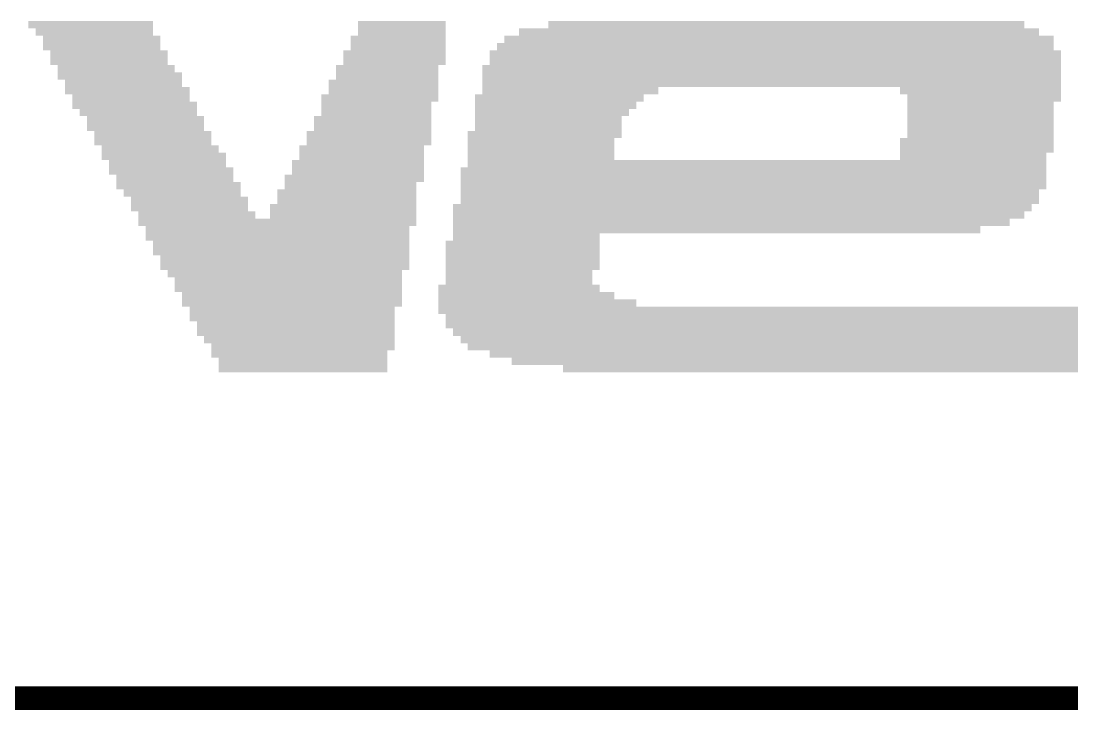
# Model space of a CAD drawing. Extents: x -8 to 142, y 0 to 126.
# Drawn here: x 26.22 to 35.08, y 115.6 to 121.41 of the extents above; entities that cross this region are included whole.
import ezdxf

# ---------------------------------------------------------------- set-up
doc = ezdxf.new("R2010")
doc.units = 0
doc.layers.add('03_ASSY2_GBR', color=1, linetype='CONTINUOUS')

msp = doc.modelspace()

# ---------------------------------------------------------------- linework, layer by layer
at = {"layer": '03_ASSY2_GBR', "const_width": 0.2}
msp.add_lwpolyline([(41.7, 125.7), (-8.3, 125.7), (-8.3, 115.7), (41.7, 115.7)], dxfattribs=at)
at = {"layer": '03_ASSY2_GBR'}
for points in [[(26.28299, 121.408), (26.28299, 121.408128), (27.271148, 121.408), (27.27102, 121.408128)], [(26.28299, 121.40798), (26.28299, 121.408), (27.331946, 121.40798), (27.271148, 121.408)], [(26.282992, 121.407926), (26.28299, 121.40798), (27.332, 121.407926), (27.331946, 121.40798)], [(26.283, 121.346074), (26.282992, 121.407926), (27.332012, 121.346074), (27.332, 121.407926)], [(29.06, 121.285148), (29.060018, 121.407852), (29.800992, 121.285148), (29.801, 121.407852)], [(29.060018, 121.407852), (29.06002, 121.407946), (29.801, 121.407852), (29.801094, 121.407946)], [(29.06002, 121.407946), (29.060054, 121.40798), (29.801094, 121.407946), (29.801128, 121.40798)], [(29.060054, 121.40798), (29.060074, 121.408), (29.801128, 121.40798), (29.862926, 121.408)], [(29.060074, 121.408), (29.121872, 121.40802), (29.862926, 121.408), (29.862946, 121.40802)], [(30.665, 121.346148), (30.665018, 121.407926), (34.67702, 121.346148), (34.677, 121.407926)], [(30.665018, 121.407926), (30.66502, 121.407946), (34.677, 121.407926), (34.67698, 121.407946)], [(30.66502, 121.407946), (30.665054, 121.40798), (34.67698, 121.407946), (34.676946, 121.40798)], [(30.665054, 121.40798), (30.665074, 121.408), (34.676946, 121.40798), (30.665074, 121.408)], [(26.283054, 121.34602), (26.283, 121.346074), (27.332012, 121.34602), (27.332012, 121.346074)], [(26.344852, 121.346), (26.283054, 121.34602), (27.332012, 121.346), (27.332012, 121.34602)], [(26.34498, 121.345872), (26.344852, 121.346), (27.332012, 121.345872), (27.332012, 121.346)], [(26.345, 121.285128), (26.34498, 121.345872), (27.33202, 121.285128), (27.332012, 121.345872)], [(26.345, 121.285074), (26.345, 121.285128), (27.332074, 121.285074), (27.33202, 121.285128)], [(26.345054, 121.28502), (26.345, 121.285074), (27.332128, 121.28502), (27.332074, 121.285074)], [(26.405852, 121.285), (26.345054, 121.28502), (27.332148, 121.285), (27.332128, 121.28502)], [(26.405872, 121.28498), (26.405852, 121.285), (27.393946, 121.28498), (27.332148, 121.285)], [(26.405926, 121.284926), (26.405872, 121.28498), (27.394, 121.284926), (27.393946, 121.28498)], [(26.40598, 121.284872), (26.405926, 121.284926), (27.394002, 121.284872), (27.394, 121.284926)], [(26.406, 121.161128), (26.40598, 121.284872), (27.39402, 121.161128), (27.394002, 121.284872)], [(28.999, 121.161148), (28.99902, 121.284946), (29.800986, 121.161148), (29.800992, 121.284946)], [(28.99902, 121.284946), (28.999074, 121.285), (29.800992, 121.284946), (29.800992, 121.285)], [(28.999074, 121.285), (29.059872, 121.28502), (29.800992, 121.285), (29.800992, 121.28502)], [(29.059872, 121.28502), (29.06, 121.285148), (29.800992, 121.28502), (29.800992, 121.285148)], [(30.295, 121.223148), (30.295018, 121.284926), (34.92401, 121.223148), (34.924, 121.284926)], [(30.295018, 121.284926), (30.29502, 121.284946), (34.924, 121.284926), (34.92398, 121.284946)], [(30.29502, 121.284946), (30.295054, 121.28498), (34.92398, 121.284946), (34.923946, 121.28498)], [(30.295054, 121.28498), (30.295074, 121.285), (34.923946, 121.28498), (34.801148, 121.285)], [(30.295074, 121.285), (30.417872, 121.28502), (34.801148, 121.285), (34.801128, 121.28502)], [(30.417872, 121.28502), (30.41798, 121.285128), (34.801128, 121.28502), (34.80102, 121.285128)], [(30.41798, 121.285128), (30.418, 121.285148), (34.80102, 121.285128), (34.80102, 121.285148)], [(30.418, 121.285148), (30.418018, 121.345926), (34.80102, 121.285148), (34.801, 121.345926)], [(30.418018, 121.345926), (30.41802, 121.345946), (34.801, 121.345926), (34.80098, 121.345946)], [(30.41802, 121.345946), (30.418054, 121.34598), (34.80098, 121.345946), (34.800946, 121.34598)], [(30.418054, 121.34598), (30.418074, 121.346), (34.800946, 121.34598), (34.677148, 121.346)], [(30.418074, 121.346), (30.664872, 121.34602), (34.677148, 121.346), (34.677128, 121.34602)], [(30.664872, 121.34602), (30.66498, 121.346128), (34.677128, 121.34602), (34.67702, 121.346128)], [(30.66498, 121.346128), (30.665, 121.346148), (34.67702, 121.346128), (34.67702, 121.346148)], [(30.233, 121.161148), (30.23302, 121.222946), (34.92402, 121.161148), (34.924012, 121.222946)], [(30.23302, 121.222946), (30.233074, 121.223), (34.924012, 121.222946), (34.924012, 121.223)], [(30.233074, 121.223), (30.294872, 121.22302), (34.924012, 121.223), (34.924012, 121.22302)], [(30.294872, 121.22302), (30.295, 121.223148), (34.924012, 121.22302), (34.92401, 121.223148)], [(26.406, 121.161074), (26.406, 121.161128), (27.394074, 121.161074), (27.39402, 121.161128)], [(26.406054, 121.16102), (26.406, 121.161074), (27.394128, 121.16102), (27.394074, 121.161074)], [(26.467852, 121.161), (26.406054, 121.16102), (27.394148, 121.161), (27.394128, 121.16102)], [(26.467872, 121.16098), (26.467852, 121.161), (27.455946, 121.16098), (27.394148, 121.161)], [(26.467926, 121.160926), (26.467872, 121.16098), (27.456, 121.160926), (27.455946, 121.16098)], [(26.46798, 121.160872), (26.467926, 121.160926), (27.456002, 121.160872), (27.456, 121.160926)], [(26.468, 121.038128), (26.46798, 121.160872), (27.45602, 121.038128), (27.456002, 121.160872)], [(28.937, 121.038148), (28.93702, 121.160946), (29.80098, 121.038148), (29.800986, 121.160946)], [(28.93702, 121.160946), (28.937074, 121.161), (29.800986, 121.160946), (29.800986, 121.161)], [(28.937074, 121.161), (28.998872, 121.16102), (29.800986, 121.161), (29.800986, 121.16102)], [(28.998872, 121.16102), (28.999, 121.161148), (29.800986, 121.16102), (29.800986, 121.161148)], [(30.171, 121.038148), (30.171018, 121.160926), (34.985994, 121.038148), (34.986, 121.160926)], [(30.171018, 121.160926), (30.17102, 121.160946), (34.986, 121.160926), (34.98598, 121.160946)], [(30.17102, 121.160946), (30.171054, 121.16098), (34.98598, 121.160946), (34.985946, 121.16098)], [(30.171054, 121.16098), (30.171074, 121.161), (34.985946, 121.16098), (34.924148, 121.161)], [(30.171074, 121.161), (30.232872, 121.16102), (34.924148, 121.161), (34.924128, 121.16102)], [(30.232872, 121.16102), (30.23298, 121.161128), (34.924128, 121.16102), (34.92402, 121.161128)], [(30.23298, 121.161128), (30.233, 121.161148), (34.92402, 121.161128), (34.92402, 121.161148)], [(26.468, 121.038074), (26.468, 121.038128), (27.456074, 121.038074), (27.45602, 121.038128)], [(26.468054, 121.03802), (26.468, 121.038074), (27.456128, 121.03802), (27.456074, 121.038074)], [(26.529852, 121.038), (26.468054, 121.03802), (27.456148, 121.038), (27.456128, 121.03802)], [(26.529872, 121.03798), (26.529852, 121.038), (27.516946, 121.03798), (27.456148, 121.038)], [(26.529926, 121.037926), (26.529872, 121.03798), (27.517, 121.037926), (27.516946, 121.03798)], [(26.52998, 121.037872), (26.529926, 121.037926), (27.517002, 121.037872), (27.517, 121.037926)], [(26.52999, 120.976128), (26.52998, 121.037872), (27.51702, 120.976128), (27.517002, 121.037872)], [(28.875, 120.914148), (28.875018, 121.037852), (29.73899, 120.914148), (29.739, 121.037852)], [(28.875018, 121.037852), (28.87502, 121.037946), (29.739, 121.037852), (29.739094, 121.037946)], [(28.87502, 121.037946), (28.875054, 121.03798), (29.739094, 121.037946), (29.739128, 121.03798)], [(28.875054, 121.03798), (28.875074, 121.038), (29.739128, 121.03798), (29.800926, 121.038)], [(28.875074, 121.038), (28.936872, 121.03802), (29.800926, 121.038), (29.800946, 121.03802)], [(28.936872, 121.03802), (28.936906, 121.038054), (29.800946, 121.03802), (29.80098, 121.038054)], [(28.936906, 121.038054), (28.937, 121.038148), (29.80098, 121.038054), (29.80098, 121.038148)], [(30.110004, 120.853), (30.11002, 121.037946), (34.985984, 120.853), (34.985994, 121.037946)], [(30.11002, 121.037946), (30.110074, 121.038), (34.985994, 121.037946), (34.985994, 121.038)], [(30.110074, 121.038), (30.170872, 121.03802), (34.985994, 121.038), (34.985994, 121.03802)], [(30.170872, 121.03802), (30.171, 121.038148), (34.985994, 121.03802), (34.985994, 121.038148)], [(26.52999, 120.976), (26.52999, 120.976128), (27.517148, 120.976), (27.51702, 120.976128)], [(26.52999, 120.97598), (26.52999, 120.976), (27.578946, 120.97598), (27.517148, 120.976)], [(26.529992, 120.975926), (26.52999, 120.97598), (27.579, 120.975926), (27.578946, 120.97598)], [(26.53, 120.914074), (26.529992, 120.975926), (27.578988, 120.914074), (27.579, 120.975926)], [(26.530054, 120.91402), (26.53, 120.914074), (27.578988, 120.91402), (27.578988, 120.914074)], [(26.591852, 120.914), (26.530054, 120.91402), (27.578988, 120.914), (27.578988, 120.91402)], [(26.59198, 120.913872), (26.591852, 120.914), (27.578988, 120.913872), (27.578988, 120.914)], [(26.59202, 120.853128), (26.59198, 120.913872), (27.57898, 120.853128), (27.578988, 120.913872)], [(28.814, 120.791148), (28.81402, 120.913946), (29.738984, 120.791148), (29.73899, 120.913946)], [(28.81402, 120.913946), (28.814074, 120.914), (29.73899, 120.913946), (29.73899, 120.914)], [(28.814074, 120.914), (28.874872, 120.91402), (29.73899, 120.914), (29.73899, 120.91402)], [(28.874872, 120.91402), (28.875, 120.914148), (29.73899, 120.91402), (29.73899, 120.914148)], [(26.592, 120.791074), (26.592018, 120.852926), (27.64101, 120.791074), (27.641, 120.852926)], [(26.592018, 120.85298), (26.59202, 120.853), (27.640946, 120.85298), (27.579108, 120.853)], [(26.592018, 120.852926), (26.592018, 120.85298), (27.641, 120.852926), (27.640946, 120.85298)], [(26.59202, 120.853), (26.59202, 120.853128), (27.579108, 120.853), (27.57898, 120.853128)], [(30.11, 120.791148), (30.110004, 120.852852), (31.59098, 120.791148), (31.591, 120.852852)], [(30.110004, 120.85298), (30.110004, 120.853), (31.591128, 120.85298), (33.627852, 120.853)], [(30.110004, 120.852852), (30.110004, 120.85298), (31.591, 120.852852), (31.591128, 120.85298)], [(33.62798, 120.852872), (33.627852, 120.853), (34.985984, 120.852872), (34.985984, 120.853)], [(33.628, 120.791074), (33.62798, 120.852872), (34.985982, 120.791074), (34.985984, 120.852872)], [(26.592054, 120.79102), (26.592, 120.791074), (27.641012, 120.79102), (27.64101, 120.791074)], [(26.652852, 120.791), (26.592054, 120.79102), (27.641012, 120.791), (27.641012, 120.79102)], [(26.65298, 120.790872), (26.652852, 120.791), (27.641012, 120.790872), (27.641012, 120.791)], [(26.65299, 120.729128), (26.65298, 120.790872), (27.64102, 120.729128), (27.641012, 120.790872)], [(26.65299, 120.729), (26.65299, 120.729128), (27.641148, 120.729), (27.64102, 120.729128)], [(28.752012, 120.729054), (28.75202, 120.790946), (29.73898, 120.729054), (29.738984, 120.790946)], [(28.752012, 120.729), (28.752012, 120.729054), (29.738926, 120.729), (29.73898, 120.729054)], [(28.75202, 120.790946), (28.752074, 120.791), (29.738984, 120.790946), (29.738984, 120.791)], [(28.752074, 120.791), (28.813872, 120.79102), (29.738984, 120.791), (29.738984, 120.79102)], [(28.813872, 120.79102), (28.814, 120.791148), (29.738984, 120.79102), (29.738984, 120.791148)], [(30.048014, 120.729054), (30.048018, 120.790852), (31.46798, 120.729054), (31.468, 120.790852)], [(30.048014, 120.729), (30.048014, 120.729054), (31.467926, 120.729), (31.46798, 120.729054)], [(30.048018, 120.790852), (30.04802, 120.790946), (31.468, 120.790852), (31.468094, 120.790946)], [(30.04802, 120.790946), (30.048054, 120.79098), (31.468094, 120.790946), (31.468128, 120.79098)], [(30.048054, 120.79098), (30.048074, 120.791), (31.468128, 120.79098), (31.590926, 120.791)], [(30.048074, 120.791), (30.109872, 120.79102), (31.590926, 120.791), (31.590946, 120.79102)], [(30.109872, 120.79102), (30.109906, 120.791054), (31.590946, 120.79102), (31.59098, 120.791054)], [(30.109906, 120.791054), (30.11, 120.791148), (31.59098, 120.791054), (31.59098, 120.791148)], [(33.628054, 120.79102), (33.628, 120.791074), (34.985982, 120.79102), (34.985982, 120.791074)], [(33.689852, 120.791), (33.628054, 120.79102), (34.985982, 120.791), (34.985982, 120.79102)], [(33.68998, 120.790872), (33.689852, 120.791), (34.985982, 120.790872), (34.985982, 120.791)], [(33.689984, 120.729054), (33.68998, 120.790872), (34.98598, 120.729054), (34.985982, 120.790872)], [(33.689984, 120.729), (33.689984, 120.729054), (34.985926, 120.729), (34.98598, 120.729054)], [(26.65299, 120.72898), (26.65299, 120.729), (27.702946, 120.72898), (27.641148, 120.729)], [(26.652992, 120.728926), (26.65299, 120.72898), (27.703, 120.728926), (27.702946, 120.72898)], [(26.653, 120.667074), (26.652992, 120.728926), (27.703012, 120.667074), (27.703, 120.728926)], [(26.653054, 120.66702), (26.653, 120.667074), (27.703012, 120.66702), (27.703012, 120.667074)], [(26.714852, 120.667), (26.653054, 120.66702), (27.703012, 120.667), (27.703012, 120.66702)], [(26.71498, 120.666872), (26.714852, 120.667), (27.703012, 120.666872), (27.703012, 120.667)], [(26.715, 120.606128), (26.71498, 120.666872), (27.70302, 120.606128), (27.703012, 120.666872)], [(28.752, 120.606148), (28.752012, 120.728852), (29.677992, 120.606148), (29.678, 120.728852)], [(28.752012, 120.72898), (28.752012, 120.729), (29.678128, 120.72898), (29.738926, 120.729)], [(28.752012, 120.728852), (28.752012, 120.72898), (29.678, 120.728852), (29.678128, 120.72898)], [(30.048008, 120.606054), (30.04801, 120.666852), (31.34398, 120.606054), (31.344, 120.666852)], [(30.04801, 120.667054), (30.048014, 120.728852), (31.40598, 120.667054), (31.406, 120.728852)], [(30.04801, 120.667), (30.04801, 120.667054), (31.405926, 120.667), (31.40598, 120.667054)], [(30.04801, 120.66698), (30.04801, 120.667), (31.344128, 120.66698), (31.405926, 120.667)], [(30.04801, 120.666852), (30.04801, 120.66698), (31.344, 120.666852), (31.344128, 120.66698)], [(30.048014, 120.72898), (30.048014, 120.729), (31.406128, 120.72898), (31.467926, 120.729)], [(30.048014, 120.728852), (30.048014, 120.72898), (31.406, 120.728852), (31.406128, 120.72898)], [(33.689984, 120.72898), (33.689984, 120.729), (34.924128, 120.72898), (34.985926, 120.729)], [(33.689984, 120.728852), (33.689984, 120.72898), (34.924, 120.728852), (34.924128, 120.72898)], [(33.69, 120.421148), (33.689984, 120.728852), (34.923984, 120.421148), (34.924, 120.728852)], [(26.715, 120.606074), (26.715, 120.606128), (27.703074, 120.606074), (27.70302, 120.606128)], [(26.715054, 120.60602), (26.715, 120.606074), (27.703128, 120.60602), (27.703074, 120.606074)], [(26.776852, 120.606), (26.715054, 120.60602), (27.703148, 120.606), (27.703128, 120.60602)], [(26.776872, 120.60598), (26.776852, 120.606), (27.763946, 120.60598), (27.703148, 120.606)], [(26.776926, 120.605926), (26.776872, 120.60598), (27.764, 120.605926), (27.763946, 120.60598)], [(26.77698, 120.605872), (26.776926, 120.605926), (27.764002, 120.605872), (27.764, 120.605926)], [(26.777, 120.482128), (26.77698, 120.605872), (27.76402, 120.482128), (27.764002, 120.605872)], [(28.69, 120.482148), (28.69002, 120.605946), (29.677986, 120.482148), (29.677992, 120.605946)], [(28.69002, 120.605946), (28.690074, 120.606), (29.677992, 120.605946), (29.677992, 120.606)], [(28.690074, 120.606), (28.751872, 120.60602), (29.677992, 120.606), (29.677992, 120.60602)], [(28.751872, 120.60602), (28.752, 120.606148), (29.677992, 120.60602), (29.677992, 120.606148)], [(30.048, 120.482148), (30.048008, 120.605852), (31.281986, 120.482148), (31.282, 120.605852)], [(30.048008, 120.606), (30.048008, 120.606054), (31.343926, 120.606), (31.34398, 120.606054)], [(30.048008, 120.60598), (30.048008, 120.606), (31.282128, 120.60598), (31.343926, 120.606)], [(30.048008, 120.605852), (30.048008, 120.60598), (31.282, 120.605852), (31.282128, 120.60598)], [(26.777, 120.482074), (26.777, 120.482128), (27.764074, 120.482074), (27.76402, 120.482128)], [(26.777054, 120.48202), (26.777, 120.482074), (27.764128, 120.48202), (27.764074, 120.482074)], [(26.837852, 120.482), (26.777054, 120.48202), (27.764148, 120.482), (27.764128, 120.48202)], [(26.837872, 120.48198), (26.837852, 120.482), (27.825946, 120.48198), (27.764148, 120.482)], [(26.837926, 120.481926), (26.837872, 120.48198), (27.826, 120.481926), (27.825946, 120.48198)], [(26.83798, 120.481872), (26.837926, 120.481926), (27.826002, 120.481872), (27.826, 120.481926)], [(26.838, 120.359128), (26.83798, 120.481872), (27.82602, 120.359128), (27.826002, 120.481872)], [(28.628, 120.359148), (28.62802, 120.481946), (29.67798, 120.359148), (29.677986, 120.481946)], [(28.62802, 120.481946), (28.628074, 120.482), (29.677986, 120.481946), (29.677986, 120.482)], [(28.628074, 120.482), (28.689872, 120.48202), (29.677986, 120.482), (29.677986, 120.48202)], [(28.689872, 120.48202), (28.69, 120.482148), (29.677986, 120.48202), (29.677986, 120.482148)], [(29.986016, 120.421054), (29.98602, 120.481946), (31.28198, 120.421054), (31.281986, 120.481946)], [(29.98602, 120.481946), (29.986074, 120.482), (31.281986, 120.481946), (31.281986, 120.482)], [(29.986074, 120.482), (30.047872, 120.48202), (31.281986, 120.482), (31.281986, 120.48202)], [(30.047872, 120.48202), (30.048, 120.482148), (31.281986, 120.48202), (31.281986, 120.482148)], [(29.986002, 120.235128), (29.986016, 120.420852), (31.22102, 120.235128), (31.221, 120.420852)], [(29.986016, 120.421), (29.986016, 120.421054), (31.281926, 120.421), (31.28198, 120.421054)], [(29.986016, 120.42098), (29.986016, 120.421), (31.221128, 120.42098), (31.281926, 120.421)], [(29.986016, 120.420852), (29.986016, 120.42098), (31.221, 120.420852), (31.221128, 120.42098)], [(33.628006, 120.297054), (33.62802, 120.420946), (34.92398, 120.297054), (34.923984, 120.420946)], [(33.62802, 120.420946), (33.628074, 120.421), (34.923984, 120.420946), (34.923984, 120.421)], [(33.628074, 120.421), (33.689872, 120.42102), (34.923984, 120.421), (34.923984, 120.42102)], [(33.689872, 120.42102), (33.69, 120.421148), (34.923984, 120.42102), (34.923984, 120.421148)], [(26.838, 120.359074), (26.838, 120.359128), (27.826074, 120.359074), (27.82602, 120.359128)], [(26.838054, 120.35902), (26.838, 120.359074), (27.826128, 120.35902), (27.826074, 120.359074)], [(26.899852, 120.359), (26.838054, 120.35902), (27.826148, 120.359), (27.826128, 120.35902)], [(26.899872, 120.35898), (26.899852, 120.359), (27.887946, 120.35898), (27.826148, 120.359)], [(26.899926, 120.358926), (26.899872, 120.35898), (27.888, 120.358926), (27.887946, 120.35898)], [(26.89998, 120.358872), (26.899926, 120.358926), (27.888002, 120.358872), (27.888, 120.358926)], [(26.89999, 120.297128), (26.89998, 120.358872), (27.88802, 120.297128), (27.888002, 120.358872)], [(26.89999, 120.297), (26.89999, 120.297128), (27.888148, 120.297), (27.88802, 120.297128)], [(26.89999, 120.29698), (26.89999, 120.297), (27.948946, 120.29698), (27.888148, 120.297)], [(26.899992, 120.296926), (26.89999, 120.29698), (27.949, 120.296926), (27.948946, 120.29698)], [(26.9, 120.235074), (26.899992, 120.296926), (27.949012, 120.235074), (27.949, 120.296926)], [(28.567, 120.235148), (28.567018, 120.358852), (29.61599, 120.235148), (29.616, 120.358852)], [(28.567018, 120.358852), (28.56702, 120.358946), (29.616, 120.358852), (29.616094, 120.358946)], [(28.56702, 120.358946), (28.567054, 120.35898), (29.616094, 120.358946), (29.616128, 120.35898)], [(28.567054, 120.35898), (28.567074, 120.359), (29.616128, 120.35898), (29.677926, 120.359)], [(28.567074, 120.359), (28.627872, 120.35902), (29.677926, 120.359), (29.677946, 120.35902)], [(28.627872, 120.35902), (28.627906, 120.359054), (29.677946, 120.35902), (29.67798, 120.359054)], [(28.627906, 120.359054), (28.628, 120.359148), (29.67798, 120.359054), (29.67798, 120.359148)], [(33.628, 120.235128), (33.628006, 120.296852), (34.86198, 120.235128), (34.862, 120.296852)], [(33.628006, 120.297), (33.628006, 120.297054), (34.923926, 120.297), (34.92398, 120.297054)], [(33.628006, 120.29698), (33.628006, 120.297), (34.862128, 120.29698), (34.923926, 120.297)], [(33.628006, 120.296852), (33.628006, 120.29698), (34.862, 120.296852), (34.862128, 120.29698)], [(26.900054, 120.23502), (26.9, 120.235074), (27.949012, 120.23502), (27.949012, 120.235074)], [(26.961852, 120.235), (26.900054, 120.23502), (27.949012, 120.235), (27.949012, 120.23502)], [(26.96198, 120.234872), (26.961852, 120.235), (27.949012, 120.234872), (27.949012, 120.235)], [(26.96199, 120.174128), (26.96198, 120.234872), (27.94902, 120.174128), (27.949012, 120.234872)], [(28.505, 120.112148), (28.50502, 120.234946), (29.615984, 120.112148), (29.61599, 120.234946)], [(28.50502, 120.234946), (28.505074, 120.235), (29.61599, 120.234946), (29.61599, 120.235)], [(28.505074, 120.235), (28.566872, 120.23502), (29.61599, 120.235), (29.61599, 120.23502)], [(28.566872, 120.23502), (28.567, 120.235148), (29.61599, 120.23502), (29.61599, 120.235148)], [(29.986, 120.174148), (29.986002, 120.23498), (34.86198, 120.174148), (34.86198, 120.23498)], [(29.986002, 120.235), (29.986002, 120.235128), (31.221148, 120.235), (31.22102, 120.235128)], [(29.986002, 120.23498), (29.986002, 120.235), (34.86198, 120.23498), (34.86198, 120.235)], [(33.627872, 120.235), (33.628, 120.235128), (34.86198, 120.235), (34.86198, 120.235128)], [(26.96199, 120.174), (26.96199, 120.174128), (27.949148, 120.174), (27.94902, 120.174128)], [(26.96199, 120.17398), (26.96199, 120.174), (28.010946, 120.17398), (27.949148, 120.174)], [(26.96199, 120.173926), (26.96199, 120.17398), (28.011, 120.173926), (28.010946, 120.17398)], [(26.962, 120.112074), (26.96199, 120.173926), (28.01101, 120.112074), (28.011, 120.173926)], [(26.962054, 120.11202), (26.962, 120.112074), (28.011012, 120.11202), (28.01101, 120.112074)], [(27.023852, 120.112), (26.962054, 120.11202), (28.011012, 120.112), (28.011012, 120.11202)], [(27.02398, 120.111872), (27.023852, 120.112), (28.011012, 120.111872), (28.011012, 120.112)], [(27.02399, 120.050128), (27.02398, 120.111872), (28.01102, 120.050128), (28.011012, 120.111872)], [(28.44301, 120.050054), (28.44302, 120.111946), (29.61598, 120.050054), (29.615984, 120.111946)], [(28.44302, 120.111946), (28.443074, 120.112), (29.615984, 120.111946), (29.615984, 120.112)], [(28.443074, 120.112), (28.504872, 120.11202), (29.615984, 120.112), (29.615984, 120.11202)], [(28.504872, 120.11202), (28.505, 120.112148), (29.615984, 120.11202), (29.615984, 120.112148)], [(29.925006, 119.988054), (29.92502, 120.173946), (34.86198, 119.988054), (34.86198, 120.173946)], [(29.92502, 120.173946), (29.925074, 120.174), (34.86198, 120.173946), (34.86198, 120.174)], [(29.925074, 120.174), (29.985872, 120.17402), (34.86198, 120.174), (34.86198, 120.17402)], [(29.985872, 120.17402), (29.986, 120.174148), (34.86198, 120.17402), (34.86198, 120.174148)], [(27.02399, 120.05), (27.02399, 120.050128), (28.011148, 120.05), (28.01102, 120.050128)], [(27.02399, 120.04998), (27.02399, 120.05), (28.072946, 120.04998), (28.011148, 120.05)], [(27.023992, 120.049926), (27.02399, 120.04998), (28.073, 120.049926), (28.072946, 120.04998)], [(27.024, 119.988074), (27.023992, 120.049926), (28.073012, 119.988074), (28.073, 120.049926)], [(28.443, 119.988148), (28.443008, 120.049852), (29.553996, 119.988148), (29.554, 120.049852)], [(28.443008, 120.05), (28.44301, 120.050054), (29.615926, 120.05), (29.61598, 120.050054)], [(28.443008, 120.04998), (28.443008, 120.05), (29.554128, 120.04998), (29.615926, 120.05)], [(28.443008, 120.049852), (28.443008, 120.04998), (29.554, 120.049852), (29.554128, 120.04998)], [(27.024054, 119.98802), (27.024, 119.988074), (28.073012, 119.98802), (28.073012, 119.988074)], [(27.084852, 119.988), (27.024054, 119.98802), (28.073012, 119.988), (28.073012, 119.98802)], [(27.08498, 119.987872), (27.084852, 119.988), (28.073012, 119.987872), (28.073012, 119.988)], [(27.085, 119.927128), (27.08498, 119.987872), (28.07302, 119.927128), (28.073012, 119.987872)], [(28.382, 119.865148), (28.38202, 119.987946), (29.55399, 119.865148), (29.553996, 119.987946)], [(28.38202, 119.987946), (28.382074, 119.988), (29.553996, 119.987946), (29.553996, 119.988)], [(28.382074, 119.988), (28.442872, 119.98802), (29.553996, 119.988), (29.553996, 119.98802)], [(28.442872, 119.98802), (28.443, 119.988148), (29.553996, 119.98802), (29.553996, 119.988148)], [(29.925, 119.865148), (29.925006, 119.987852), (34.80098, 119.865148), (34.801, 119.987852)], [(29.925006, 119.988), (29.925006, 119.988054), (34.861926, 119.988), (34.86198, 119.988054)], [(29.925006, 119.98798), (29.925006, 119.988), (34.801128, 119.98798), (34.861926, 119.988)], [(29.925006, 119.987852), (29.925006, 119.98798), (34.801, 119.987852), (34.801128, 119.98798)], [(27.085, 119.927074), (27.085, 119.927128), (28.073074, 119.927074), (28.07302, 119.927128)], [(27.085054, 119.92702), (27.085, 119.927074), (28.073128, 119.92702), (28.073074, 119.927074)], [(27.146852, 119.927), (27.085054, 119.92702), (28.073148, 119.927), (28.073128, 119.92702)], [(27.146872, 119.92698), (27.146852, 119.927), (28.134946, 119.92698), (28.073148, 119.927)], [(27.146926, 119.926926), (27.146872, 119.92698), (28.135, 119.926926), (28.134946, 119.92698)], [(27.14698, 119.926872), (27.146926, 119.926926), (28.135002, 119.926872), (28.135, 119.926926)], [(27.147, 119.803128), (27.14698, 119.926872), (28.13502, 119.803128), (28.135002, 119.926872)], [(28.32, 119.742148), (28.32002, 119.864946), (29.553982, 119.742148), (29.553988, 119.864946)], [(28.32002, 119.864946), (28.320074, 119.865), (29.553988, 119.864946), (29.55399, 119.865)], [(28.320074, 119.865), (28.381872, 119.86502), (29.55399, 119.865), (29.55399, 119.86502)], [(28.381872, 119.86502), (28.382, 119.865148), (29.55399, 119.86502), (29.55399, 119.865148)], [(29.86302, 119.864946), (29.863054, 119.86498), (34.739094, 119.864946), (34.739128, 119.86498)], [(29.86302, 119.864852), (29.86302, 119.864946), (34.739, 119.864852), (34.739094, 119.864946)], [(29.86302, 119.803054), (29.86302, 119.864852), (34.73898, 119.803054), (34.739, 119.864852)], [(29.863054, 119.86498), (29.863074, 119.865), (34.739128, 119.86498), (34.800926, 119.865)], [(29.863074, 119.865), (29.924872, 119.86502), (34.800926, 119.865), (34.800946, 119.86502)], [(29.924872, 119.86502), (29.924906, 119.865054), (34.800946, 119.86502), (34.80098, 119.865054)], [(29.924906, 119.865054), (29.925, 119.865148), (34.80098, 119.865054), (34.80098, 119.865148)], [(27.147, 119.803074), (27.147, 119.803128), (28.135074, 119.803074), (28.13502, 119.803128)], [(27.147054, 119.80302), (27.147, 119.803074), (28.135128, 119.80302), (28.135074, 119.803074)], [(27.208852, 119.803), (27.147054, 119.80302), (28.135148, 119.803), (28.135128, 119.80302)], [(27.208872, 119.80298), (27.208852, 119.803), (28.195946, 119.80298), (28.135148, 119.803)], [(27.208926, 119.802926), (27.208872, 119.80298), (28.196, 119.802926), (28.195946, 119.80298)], [(27.20898, 119.802872), (27.208926, 119.802926), (28.196002, 119.802872), (28.196, 119.802926)], [(27.20899, 119.742128), (27.20898, 119.802872), (28.19602, 119.742128), (28.196002, 119.802872)], [(29.86302, 119.803), (29.86302, 119.803054), (34.738926, 119.803), (34.73898, 119.803054)], [(29.86302, 119.80298), (29.86302, 119.803), (34.677128, 119.80298), (34.738926, 119.803)], [(29.86302, 119.802852), (29.86302, 119.80298), (34.677, 119.802852), (34.677128, 119.80298)], [(29.86302, 119.742054), (29.86302, 119.802852), (34.67698, 119.742054), (34.677, 119.802852)], [(27.20899, 119.742), (27.20899, 119.742128), (28.196148, 119.742), (28.19602, 119.742128)], [(27.209, 119.680074), (27.20899, 119.742), (29.55398, 119.680074), (29.553982, 119.742)], [(27.20902, 119.680054), (27.209, 119.680074), (29.55398, 119.680054), (29.55398, 119.680074)], [(27.209054, 119.68002), (27.20902, 119.680054), (29.553946, 119.68002), (29.55398, 119.680054)], [(27.270852, 119.68), (27.209054, 119.68002), (29.553926, 119.68), (29.553946, 119.68002)], [(27.270872, 119.67998), (27.270852, 119.68), (29.493128, 119.67998), (29.553926, 119.68)], [(27.27098, 119.679872), (27.270872, 119.67998), (29.49302, 119.679872), (29.493128, 119.67998)], [(27.270982, 119.679852), (27.27098, 119.679872), (29.493, 119.679852), (29.49302, 119.679872)], [(27.271, 119.556074), (27.270982, 119.679852), (29.492992, 119.556074), (29.493, 119.679852)], [(28.196148, 119.742), (28.319872, 119.74202), (29.553982, 119.742), (29.553982, 119.74202)], [(28.319872, 119.74202), (28.32, 119.742148), (29.553982, 119.74202), (29.553982, 119.742148)], [(29.86302, 119.742), (29.86302, 119.742054), (34.676926, 119.742), (34.67698, 119.742054)], [(29.86302, 119.74198), (29.86302, 119.742), (34.554128, 119.74198), (34.676926, 119.742)], [(29.86302, 119.741852), (29.86302, 119.74198), (34.554, 119.741852), (34.554128, 119.74198)], [(29.86302, 119.680054), (29.86302, 119.741852), (34.55398, 119.680054), (34.554, 119.741852)], [(29.86302, 119.68), (29.86302, 119.680054), (34.553926, 119.68), (34.55398, 119.680054)], [(29.86302, 119.67998), (29.86302, 119.68), (34.307128, 119.67998), (34.553926, 119.68)], [(29.86302, 119.679852), (29.86302, 119.67998), (34.307, 119.679852), (34.307128, 119.67998)], [(29.86302, 119.618054), (29.86302, 119.679852), (34.30698, 119.618054), (34.307, 119.679852)], [(29.863, 119.556148), (29.863018, 119.617852), (31.096994, 119.556148), (31.097, 119.617852)], [(29.863018, 119.61798), (29.86302, 119.618), (31.097128, 119.61798), (34.306926, 119.618)], [(29.863018, 119.617852), (29.863018, 119.61798), (31.097, 119.617852), (31.097128, 119.61798)], [(29.86302, 119.618), (29.86302, 119.618054), (34.306926, 119.618), (34.30698, 119.618054)], [(27.271054, 119.55602), (27.271, 119.556074), (29.492992, 119.55602), (29.492992, 119.556074)], [(27.331852, 119.556), (27.271054, 119.55602), (29.492992, 119.556), (29.492992, 119.55602)], [(27.33198, 119.555872), (27.331852, 119.556), (29.492992, 119.555872), (29.492992, 119.556)], [(27.332, 119.433074), (27.33198, 119.555872), (29.492986, 119.433074), (29.492992, 119.555872)], [(29.801006, 119.310054), (29.80102, 119.555946), (31.09698, 119.310054), (31.096994, 119.555946)], [(29.80102, 119.555946), (29.801074, 119.556), (31.096994, 119.555946), (31.096994, 119.556)], [(29.801074, 119.556), (29.862872, 119.55602), (31.096994, 119.556), (31.096994, 119.55602)], [(29.862872, 119.55602), (29.863, 119.556148), (31.096994, 119.55602), (31.096994, 119.556148)], [(27.332054, 119.43302), (27.332, 119.433074), (29.492986, 119.43302), (29.492986, 119.433074)], [(27.393852, 119.433), (27.332054, 119.43302), (29.492986, 119.433), (29.492986, 119.43302)], [(27.39398, 119.432872), (27.393852, 119.433), (29.492986, 119.432872), (29.492986, 119.433)], [(27.394, 119.310074), (27.39398, 119.432872), (29.49298, 119.310074), (29.492986, 119.432872)], [(27.39402, 119.310054), (27.394, 119.310074), (29.49298, 119.310054), (29.49298, 119.310074)], [(27.394054, 119.31002), (27.39402, 119.310054), (29.492946, 119.31002), (29.49298, 119.310054)], [(27.455852, 119.31), (27.394054, 119.31002), (29.492926, 119.31), (29.492946, 119.31002)], [(27.455872, 119.30998), (27.455852, 119.31), (29.431128, 119.30998), (29.492926, 119.31)], [(27.45598, 119.309872), (27.455872, 119.30998), (29.43102, 119.309872), (29.431128, 119.30998)], [(27.455982, 119.309852), (27.45598, 119.309872), (29.431, 119.309852), (29.43102, 119.309872)], [(27.456, 119.248074), (27.455982, 119.309852), (29.430994, 119.248074), (29.431, 119.309852)], [(27.456054, 119.24802), (27.456, 119.248074), (29.430994, 119.24802), (29.430994, 119.248074)], [(27.516852, 119.248), (27.456054, 119.24802), (29.430994, 119.248), (29.430994, 119.24802)], [(27.51698, 119.247872), (27.516852, 119.248), (29.430994, 119.247872), (29.430994, 119.248)], [(27.517, 119.124074), (27.51698, 119.247872), (29.430986, 119.124074), (29.430994, 119.247872)], [(29.801, 119.186148), (29.801006, 119.309852), (31.03602, 119.186148), (31.036, 119.309852)], [(29.801006, 119.31), (29.801006, 119.310054), (31.096926, 119.31), (31.09698, 119.310054)], [(29.801006, 119.30998), (29.801006, 119.31), (31.036128, 119.30998), (31.096926, 119.31)], [(29.801006, 119.309852), (29.801006, 119.30998), (31.036, 119.309852), (31.036128, 119.30998)], [(29.73902, 119.185946), (29.739054, 119.18598), (31.09698, 119.185946), (31.096946, 119.18598)], [(29.73902, 119.185926), (29.73902, 119.185946), (31.097, 119.185926), (31.09698, 119.185946)], [(29.73902, 119.124128), (29.73902, 119.185926), (31.09702, 119.124128), (31.097, 119.185926)], [(29.739054, 119.18598), (29.739074, 119.186), (31.096946, 119.18598), (31.036148, 119.186)], [(29.739074, 119.186), (29.800872, 119.18602), (31.036148, 119.186), (31.036128, 119.18602)], [(29.800872, 119.18602), (29.80098, 119.186128), (31.036128, 119.18602), (31.03602, 119.186128)], [(29.80098, 119.186128), (29.801, 119.186148), (31.03602, 119.186128), (31.03602, 119.186148)], [(27.517054, 119.12402), (27.517, 119.124074), (29.430986, 119.12402), (29.430986, 119.124074)], [(27.578852, 119.124), (27.517054, 119.12402), (29.430986, 119.124), (29.430986, 119.12402)], [(27.57898, 119.123872), (27.578852, 119.124), (29.430986, 119.123872), (29.430986, 119.124)], [(27.579, 119.001074), (27.57898, 119.123872), (29.43098, 119.001074), (29.430986, 119.123872)], [(29.73902, 119.124), (29.73902, 119.124128), (31.097148, 119.124), (31.09702, 119.124128)], [(29.73902, 119.12398), (29.73902, 119.124), (31.220946, 119.12398), (31.097148, 119.124)], [(29.73902, 119.123926), (29.73902, 119.12398), (31.221, 119.123926), (31.220946, 119.12398)], [(29.73902, 119.063128), (29.73902, 119.123926), (31.22102, 119.063128), (31.221, 119.123926)], [(29.73902, 119.063), (29.73902, 119.063128), (31.221148, 119.063), (31.22102, 119.063128)], [(29.73902, 119.06298), (29.73902, 119.063), (31.405946, 119.06298), (31.221148, 119.063)], [(29.73902, 119.062926), (29.73902, 119.06298), (31.406, 119.062926), (31.405946, 119.06298)], [(29.73902, 119.001128), (29.73902, 119.062926), (31.40602, 119.001128), (31.406, 119.062926)], [(27.57902, 119.001054), (27.579, 119.001074), (29.43098, 119.001054), (29.43098, 119.001074)], [(27.579054, 119.00102), (27.57902, 119.001054), (29.430946, 119.00102), (29.43098, 119.001054)], [(27.640852, 119.001), (27.579054, 119.00102), (29.430926, 119.001), (29.430946, 119.00102)], [(27.640872, 119.00098), (27.640852, 119.001), (29.369128, 119.00098), (29.430926, 119.001)], [(27.64098, 119.000872), (27.640872, 119.00098), (29.36902, 119.000872), (29.369128, 119.00098)], [(27.640982, 119.000852), (27.64098, 119.000872), (29.369, 119.000852), (29.36902, 119.000872)], [(27.641, 118.877074), (27.640982, 119.000852), (29.368992, 118.877074), (29.369, 119.000852)], [(29.73902, 119.001), (29.73902, 119.001128), (31.406148, 119.001), (31.40602, 119.001128)], [(29.73902, 119.00098), (29.73902, 119.001), (36.591128, 119.00098), (36.651926, 119.001)], [(29.73902, 119.000852), (29.73902, 119.00098), (36.591, 119.000852), (36.591128, 119.00098)], [(29.73902, 118.939054), (29.73902, 119.000852), (36.59098, 118.939054), (36.591, 119.000852)], [(27.641054, 118.87702), (27.641, 118.877074), (29.368992, 118.87702), (29.368992, 118.877074)], [(27.702852, 118.877), (27.641054, 118.87702), (29.368992, 118.877), (29.368992, 118.87702)], [(27.70298, 118.876872), (27.702852, 118.877), (29.368992, 118.876872), (29.368992, 118.877)], [(27.703, 118.754074), (27.70298, 118.876872), (29.368986, 118.754074), (29.368992, 118.876872)], [(29.739074, 118.939), (29.73902, 118.939054), (36.590926, 118.939), (36.59098, 118.939054)], [(29.800872, 118.93898), (29.800852, 118.939), (36.467128, 118.93898), (36.590926, 118.939)], [(29.80098, 118.938872), (29.800872, 118.93898), (36.46702, 118.938872), (36.467128, 118.93898)], [(29.800982, 118.938852), (29.80098, 118.938872), (36.467, 118.938852), (36.46702, 118.938872)], [(29.800992, 118.877054), (29.800982, 118.938852), (36.46698, 118.877054), (36.467, 118.938852)], [(29.800992, 118.877), (29.800992, 118.877054), (36.466926, 118.877), (36.46698, 118.877054)], [(29.800992, 118.87698), (29.800992, 118.877), (36.405128, 118.87698), (36.466926, 118.877)], [(29.800992, 118.876852), (29.800992, 118.87698), (36.405, 118.876852), (36.405128, 118.87698)], [(29.801, 118.816074), (29.800992, 118.876852), (36.40498, 118.816074), (36.405, 118.876852)], [(29.80102, 118.816054), (29.801, 118.816074), (36.40498, 118.816054), (36.40498, 118.816074)], [(29.801054, 118.81602), (29.80102, 118.816054), (36.404946, 118.81602), (36.40498, 118.816054)], [(29.862852, 118.816), (29.801054, 118.81602), (36.404926, 118.816), (36.404946, 118.81602)], [(29.862872, 118.81598), (29.862852, 118.816), (36.282128, 118.81598), (36.404926, 118.816)], [(29.86298, 118.815872), (29.862872, 118.81598), (36.28202, 118.815872), (36.282128, 118.81598)], [(29.862982, 118.815852), (29.86298, 118.815872), (36.282, 118.815852), (36.28202, 118.815872)], [(29.863, 118.754074), (29.862982, 118.815852), (36.28198, 118.754074), (36.282, 118.815852)], [(27.703054, 118.75402), (27.703, 118.754074), (29.368986, 118.75402), (29.368986, 118.754074)], [(27.763852, 118.754), (27.703054, 118.75402), (29.368986, 118.754), (29.368986, 118.75402)], [(27.76398, 118.753872), (27.763852, 118.754), (29.368986, 118.753872), (29.368986, 118.754)], [(27.764, 118.692074), (27.76398, 118.753872), (29.368982, 118.692074), (29.368986, 118.753872)], [(27.764054, 118.69202), (27.764, 118.692074), (29.368982, 118.69202), (29.368982, 118.692074)], [(27.825852, 118.692), (27.764054, 118.69202), (29.368982, 118.692), (29.368982, 118.69202)], [(27.82598, 118.691872), (27.825852, 118.692), (29.368982, 118.691872), (29.368982, 118.692)], [(27.82599, 118.631054), (27.82598, 118.691872), (29.36898, 118.631054), (29.368982, 118.691872)], [(29.86302, 118.754054), (29.863, 118.754074), (36.28198, 118.754054), (36.28198, 118.754074)], [(29.863054, 118.75402), (29.86302, 118.754054), (36.281946, 118.75402), (36.28198, 118.754054)], [(29.924852, 118.754), (29.863054, 118.75402), (36.281926, 118.754), (36.281946, 118.75402)], [(29.924872, 118.75398), (29.924852, 118.754), (36.220128, 118.75398), (36.281926, 118.754)], [(29.92498, 118.753872), (29.924872, 118.75398), (36.22002, 118.753872), (36.220128, 118.75398)], [(29.924982, 118.753852), (29.92498, 118.753872), (36.22, 118.753852), (36.22002, 118.753872)], [(29.925, 118.692074), (29.924982, 118.753852), (36.21998, 118.692074), (36.22, 118.753852)], [(29.92502, 118.692054), (29.925, 118.692074), (36.21998, 118.692054), (36.21998, 118.692074)], [(29.925054, 118.69202), (29.92502, 118.692054), (36.219946, 118.69202), (36.21998, 118.692054)], [(29.985852, 118.692), (29.925054, 118.69202), (36.219926, 118.692), (36.219946, 118.69202)], [(29.985872, 118.69198), (29.985852, 118.692), (36.097128, 118.69198), (36.219926, 118.692)], [(29.98598, 118.691872), (29.985872, 118.69198), (36.09702, 118.691872), (36.097128, 118.69198)], [(29.985982, 118.691852), (29.98598, 118.691872), (36.097, 118.691852), (36.09702, 118.691872)], [(29.986, 118.631074), (29.985982, 118.691852), (36.09698, 118.631074), (36.097, 118.691852)], [(27.82599, 118.631), (27.82599, 118.631054), (29.368926, 118.631), (29.36898, 118.631054)], [(27.82599, 118.63098), (27.82599, 118.631), (29.307128, 118.63098), (29.368926, 118.631)], [(27.82599, 118.630852), (27.82599, 118.63098), (29.307, 118.630852), (29.307128, 118.63098)], [(27.826, 118.569074), (27.82599, 118.630852), (29.306992, 118.569074), (29.307, 118.630852)], [(29.98602, 118.631054), (29.986, 118.631074), (36.09698, 118.631054), (36.09698, 118.631074)], [(29.986054, 118.63102), (29.98602, 118.631054), (36.096946, 118.63102), (36.09698, 118.631054)], [(30.170852, 118.631), (29.986054, 118.63102), (36.096926, 118.631), (36.096946, 118.63102)], [(30.170872, 118.63098), (30.170852, 118.631), (36.035128, 118.63098), (36.096926, 118.631)], [(30.17098, 118.630872), (30.170872, 118.63098), (36.03502, 118.630872), (36.035128, 118.63098)], [(30.170982, 118.630852), (30.17098, 118.630872), (36.035, 118.630852), (36.03502, 118.630872)], [(30.171, 118.569074), (30.170982, 118.630852), (36.03498, 118.569074), (36.035, 118.630852)], [(27.826054, 118.56902), (27.826, 118.569074), (29.306992, 118.56902), (29.306992, 118.569074)], [(27.887852, 118.569), (27.826054, 118.56902), (29.306992, 118.569), (29.306992, 118.56902)], [(27.88798, 118.568872), (27.887852, 118.569), (29.306992, 118.568872), (29.306992, 118.569)], [(27.888, 118.445074), (27.88798, 118.568872), (29.30698, 118.445074), (29.306992, 118.568872)], [(30.17102, 118.569054), (30.171, 118.569074), (36.03498, 118.569054), (36.03498, 118.569074)], [(30.171054, 118.56902), (30.17102, 118.569054), (36.034946, 118.56902), (36.03498, 118.569054)], [(30.356852, 118.569), (30.171054, 118.56902), (36.034926, 118.569), (36.034946, 118.56902)], [(30.356872, 118.56898), (30.356852, 118.569), (35.912128, 118.56898), (36.034926, 118.569)], [(30.35698, 118.568872), (30.356872, 118.56898), (35.91202, 118.568872), (35.912128, 118.56898)], [(30.356982, 118.568852), (30.35698, 118.568872), (35.912, 118.568852), (35.91202, 118.568872)], [(30.357, 118.507074), (30.356982, 118.568852), (35.91198, 118.507074), (35.912, 118.568852)], [(27.88802, 118.445054), (27.888, 118.445074), (29.30698, 118.445054), (29.30698, 118.445074)], [(27.888054, 118.44502), (27.88802, 118.445054), (29.306946, 118.44502), (29.30698, 118.445054)], [(29.306926, 118.445), (27.888054, 118.44502), (29.306926, 118.445), (29.306946, 118.44502)], [(30.35702, 118.507054), (30.357, 118.507074), (35.91198, 118.507054), (35.91198, 118.507074)], [(30.357054, 118.50702), (30.35702, 118.507054), (35.911946, 118.50702), (35.91198, 118.507054)], [(30.788852, 118.507), (30.357054, 118.50702), (35.911926, 118.507), (35.911946, 118.50702)], [(30.788872, 118.50698), (30.788852, 118.507), (35.850128, 118.50698), (35.911926, 118.507)], [(30.78898, 118.506872), (30.788872, 118.50698), (35.85002, 118.506872), (35.850128, 118.50698)], [(30.788982, 118.506852), (30.78898, 118.506872), (35.85, 118.506852), (35.85002, 118.506872)], [(30.789, 118.445074), (30.788982, 118.506852), (35.84998, 118.445074), (35.85, 118.506852)], [(30.78902, 118.445054), (30.789, 118.445074), (35.84998, 118.445054), (35.84998, 118.445074)], [(30.789054, 118.44502), (30.78902, 118.445054), (35.849946, 118.44502), (35.84998, 118.445054)], [(35.849926, 118.445), (30.789054, 118.44502), (35.849926, 118.445), (35.849946, 118.44502)]]:
    msp.add_solid(points, dxfattribs=at)

doc.saveas('drawing.dxf')
